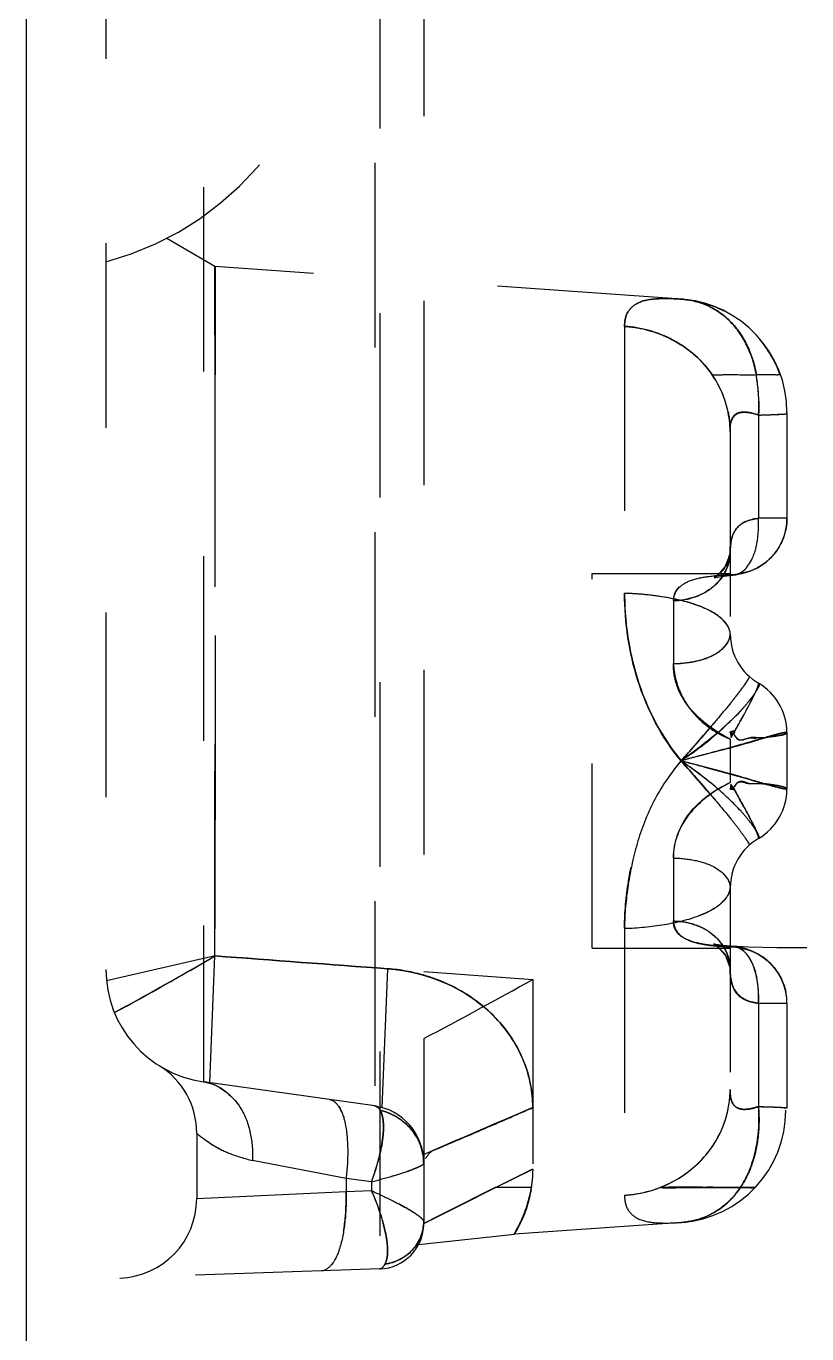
# Model space of a CAD drawing. Header units: millimetres. Extents: x -174 to 1895, y -261 to 458.
# Drawn here: x 370.78 to 377.7, y 134.03 to 145.6 of the extents above; entities that cross this region are included whole.
import ezdxf

# ---------------------------------------------------------------- set-up
doc = ezdxf.new("R2010")
doc.units = ezdxf.units.MM
doc.header["$LTSCALE"] = 16.335
doc.linetypes.add('HIDDEN', pattern=[0.2, 0.1, -0.1])
doc.layers.add('202', color=7, linetype='CONTINUOUS')

msp = doc.modelspace()

# ---------------------------------------------------------------- linework, layer by layer
at = {"layer": '202', "color": 7, "linetype": 'Continuous'}
msp.add_line((370.783, 337.497), (370.783, 52.497), dxfattribs=at)
at = {"layer": '202', "color": 8, "linetype": 'HIDDEN'}
for p, q in [((374.303, 280.387), (374.303, 135.007)), ((373.915, 280.278), (373.915, 134.605)), ((373.87, 278.339), (373.87, 136.047)), ((372.354, 278.126), (372.354, 136.26)), ((371.489, 277.628), (371.489, 137.255)), ((372.454, 143.476), (372.027, 143.724)), ((372.454, 143.476), (372.456, 137.375)), ((372.454, 143.22), (372.454, 143.476)), ((372.456, 143.476), (372.455, 142.516)), ((376.585, 143.187), (372.456, 143.476)), ((372.456, 143.254), (372.456, 143.476)), ((372.454, 137.375), (372.456, 143.254)), ((372.455, 142.515), (372.454, 143.22)), ((376.081, 142.946), (376.081, 140.584)), ((372.454, 142.516), (372.454, 137.375)), ((377.267, 142.161), (377.267, 141.248)), ((377.267, 142.161), (377.402, 142.166)), ((377.519, 142.184), (377.519, 141.248)), ((377.016, 142.011), (377.016, 140.223)), ((377.519, 141.248), (377.267, 141.248)), ((377.016, 140.948), (376.985, 140.836)), ((375.795, 137.443), (375.795, 140.76)), ((375.795, 140.76), (377.016, 140.76)), ((376.903, 140.74), (376.877, 140.724)), ((376.985, 140.836), (376.903, 140.74)), ((376.959, 140.795), (376.906, 140.742)), ((377.036, 140.746), (377.016, 140.745)), ((377.047, 140.746), (377.016, 140.745)), ((377.05, 140.746), (377.016, 140.745)), ((377.05, 140.746), (377.05, 140.746)), ((376.514, 140.519), (376.514, 139.962)), ((377.016, 139.353), (377.024, 139.307)), ((377.519, 139.353), (377.519, 138.85)), ((377.016, 139.294), (377.016, 138.909)), ((377.036, 138.874), (377.016, 138.85)), ((377.055, 138.842), (377.016, 138.85)), ((376.514, 138.241), (376.514, 137.684)), ((377.016, 137.98), (377.016, 136.192)), ((376.081, 137.619), (376.081, 135.257)), ((376.872, 137.481), (376.885, 137.474)), ((372.456, 137.375), (371.494, 137.154)), ((372.41, 136.252), (372.454, 137.375)), ((372.456, 137.375), (374.303, 137.238)), ((375.795, 137.443), (377.016, 137.443)), ((376.878, 137.48), (376.899, 137.466)), ((376.904, 137.473), (376.878, 137.48)), ((376.885, 137.474), (376.97, 137.393)), ((376.899, 137.466), (376.986, 137.365)), ((377.016, 137.458), (377.026, 137.458)), ((377.047, 137.457), (377.016, 137.458)), ((377.023, 137.456), (377.016, 137.458)), ((373.936, 136.033), (373.984, 137.261)), ((376.986, 137.365), (377.003, 137.326)), ((377.003, 137.326), (377.016, 137.255)), ((374.303, 137.238), (375.268, 137.167)), ((375.268, 137.167), (375.269, 135.492)), ((371.668, 136.93), (371.564, 136.873)), ((377.267, 136.955), (377.267, 136.042)), ((377.519, 136.955), (377.267, 136.955)), ((377.519, 136.955), (377.519, 136.029)), ((373.87, 136.047), (372.354, 136.26)), ((377.267, 136.042), (377.4, 136.038)), ((372.293, 135.806), (372.293, 135.228)), ((373.615, 135.406), (372.787, 135.563)), ((373.615, 135.406), (373.615, 135.29)), ((373.84, 135.375), (373.615, 135.406)), ((374.303, 135.007), (375.268, 135.492)), ((374.938, 135.325), (375.268, 135.489)), ((372.293, 135.228), (373.615, 135.29)), ((373.615, 135.29), (373.84, 135.298)), ((373.84, 135.375), (373.84, 135.298)), ((374.938, 135.325), (374.52, 135.116)), ((374.936, 135.325), (374.52, 135.116)), ((374.43, 135.071), (374.303, 135.007)), ((374.43, 135.071), (374.303, 135.007)), ((374.52, 135.116), (374.43, 135.071)), ((374.52, 135.116), (374.43, 135.071)), ((376.585, 135.016), (375.106, 134.913)), ((374.256, 134.82), (375.106, 134.913)), ((373.915, 134.605), (370.803, 134.497)), ((371.483, 115.495), (371.483, 134.52))]:
    msp.add_line(p, q, dxfattribs=at)
for points in [[(377.016, 140.947), (377.014, 140.923), (376.959, 140.795)], [(376.877, 140.724), (376.874, 140.722), (376.967, 140.739), (377.05, 140.746)], [(376.906, 140.742), (376.88, 140.726), (376.896, 140.728), (377.03, 140.745), (377.05, 140.746)], [(377.037, 140.746), (377.023, 140.747), (377.016, 140.745)], [(377.024, 139.307), (377.036, 139.329), (377.016, 139.353)], [(377.016, 138.85), (377.037, 138.874), (377.023, 138.896), (377.016, 138.85)], [(377.05, 137.457), (377.016, 137.459), (376.888, 137.477), (376.872, 137.481)], [(377.05, 137.457), (376.98, 137.463), (376.904, 137.473)], [(376.97, 137.393), (377.016, 137.267), (377.016, 137.255)], [(377.695, 137.445), (377.43, 137.447), (377.178, 137.451), (376.979, 137.463)], [(377.016, 137.458), (377.024, 137.456), (377.036, 137.457), (377.016, 137.458)]]:
    msp.add_lwpolyline(points, dxfattribs=at)
for centre, radius, start, end in [((370.785, 146.137), 2.713, 285.0261, 79.0908), ((376.514, 142.184), 1.005, 0, 85.9084), ((376.481, 142.164), 1.04, 25.6706, 36.7333), ((376.108, 142.003), 0.909, 11.7672, 34.3573), ((375.809, 142.254), 1.461, 1.1608, 10.3205), ((377.021, 141.248), 0.498, 270, 359.9658), ((377.042, 140.873), 0.127, 270.0773, 284.9224), ((376.014, 138.03), 2.554, 80.1306, 88.4968), ((378.701, 140.591), 2.62, 180.1524, 191.9344), ((378.672, 140.584), 2.591, 180.0096, 192.0148), ((377.519, 140.223), 0.502, 180, 239.9976), ((377.016, 139.353), 0.502, 359.9947, 60.0024), ((363.735, 150.604), 17.244, 318.1612, 319.3932), ((377.482, 140.326), 1.132, 237.3598, 242.6936), ((377.345, 140.117), 0.886, 238.2963, 248.2207), ((375.04, 141.554), 2.886, 311.1139, 312.1048), ((369.613, 143.627), 8.578, 329.7575, 330.0001), ((369.631, 143.617), 8.558, 329.7577, 330.0008), ((369.69, 143.583), 8.489, 329.998, 330.5322), ((370.381, 143.183), 7.691, 330.0078, 330.5963), ((370.56, 163.02), 24.663, 285.0173, 285.7491), ((369.848, 165.657), 27.394, 285.0281, 285.6867), ((377.55, 140.455), 1.277, 242.6429, 245.3102), ((363.358, 127.288), 17.732, 40.5836, 41.7782), ((363.116, 127.072), 18.056, 40.5987, 41.776), ((377.714, 137.531), 1.544, 116.87, 119.4817), ((377.016, 138.85), 0.502, 299.9982, 0.0056), ((377.519, 137.98), 0.502, 120.0018, 179.9999), ((354.366, 168.458), 35.964, 298.5685, 300.1984), ((354.918, 167.474), 34.835, 298.7399, 300.2251), ((377.172, 140.865), 3.414, 266.409, 267.3879), ((376.624, 137.248), 0.393, 19.2629, 27.6711), ((376.647, 137.255), 0.369, 0.0479, 19.2194), ((377.022, 136.955), 0.497, 0.015, 90), ((377.042, 137.329), 0.128, 90.0087, 98.1888), ((372.494, 137.255), 1.005, 180, 262), ((373.867, 135.689), 1.577, 73.6563, 85.7579), ((353.367, 176.385), 44.919, 297.78, 299.1815), ((376.313, 137.003), 0.956, 357.1684, 6.2318), ((371.589, 135.806), 0.704, 0, 58.0343), ((373.8, 135.549), 0.502, 0, 82), ((376.514, 136.009), 0.995, 274.1079, 0), ((373.808, 135.529), 0.496, 17.7372, 26.0032), ((376.122, 136.193), 0.893, 320.8171, 336.2255), ((372.159, 136.021), 1.8, 338.9764, 347.8946), ((376.059, 136.247), 0.976, 312.6272, 320.6905), ((372.2, 136.006), 1.757, 338.9414, 341.7921), ((375.078, 102.725), 32.601, 89.8875, 90.2476), ((375.08, 102.07), 33.255, 89.8909, 90.2394), ((375.081, 93.717), 41.608, 89.7608, 89.9171), ((375.077, 105.113), 30.213, 89.6634, 89.8743), ((376.013, 136.32), 1.065, 273.7463, 290.9492), ((376.479, 60.704), 74.624, 89.51759, 89.74608), ((376.443, 135.774), 0.801, 325.9401, 329.8994), ((371.589, 135.228), 0.704, 272, 0.0001), ((373.901, 135.007), 0.402, 272, 0)]:
    msp.add_arc(centre, radius, start, end, dxfattribs=at)
for points, knots in [([(376.081, 142.946), (376.082, 142.989), (376.094, 143.077), (376.207, 143.171), (376.38, 143.197), (376.509, 143.192), (376.585, 143.187)], [0, 0, 0, 0, 0.200506, 0.389749, 0.642408, 1, 1, 1, 1]), ([(376.585, 143.187), (376.51, 143.192), (376.38, 143.196), (376.208, 143.171), (376.095, 143.077), (376.081, 142.989), (376.081, 142.946)], [0, 0, 0, 0, 0.355127, 0.610047, 0.799415, 1, 1, 1, 1]), ([(377.248, 142.516), (377.233, 142.606), (377.177, 142.777), (377.032, 142.994), (376.827, 143.141), (376.666, 143.181), (376.585, 143.187)], [0, 0, 0, 0, 0.271274, 0.522991, 0.760999, 1, 1, 1, 1]), ([(376.585, 143.187), (376.666, 143.181), (376.827, 143.141), (377.033, 142.995), (377.18, 142.778), (377.234, 142.606), (377.248, 142.516)], [0, 0, 0, 0, 0.238109, 0.47745, 0.729548, 1, 1, 1, 1]), ([(376.858, 142.516), (376.771, 142.643), (376.532, 142.853), (376.23, 142.937), (376.081, 142.946)], [0, 0, 0, 0, 0.509711, 1, 1, 1, 1]), ([(376.081, 142.946), (376.13, 142.943), (376.333, 142.916), (376.529, 142.828), (376.652, 142.733)], [0, 0, 0, 0, 0.24004, 1, 1, 1, 1]), ([(377.248, 142.516), (377.161, 142.511), (377.03, 142.522), (376.9, 142.513), (376.858, 142.516)], [0, 0, 0, 0, 0.674849, 1, 1, 1, 1]), ([(377.016, 142.011), (377.016, 142.053), (377.003, 142.23), (376.935, 142.404), (376.858, 142.516)], [0, 0, 0, 0, 0.236177, 1, 1, 1, 1]), ([(377.267, 142.161), (377.269, 142.191), (377.272, 142.31), (377.263, 142.429), (377.247, 142.516)], [0, 0, 0, 0, 0.254195, 1, 1, 1, 1]), ([(377.459, 142.516), (377.454, 142.517), (377.434, 142.515), (377.393, 142.517), (377.328, 142.516), (377.277, 142.516), (377.248, 142.516)], [0, 0, 0, 0, 0.077824, 0.278582, 0.592342, 1, 1, 1, 1]), ([(377.016, 142.011), (377.016, 142.044), (377.018, 142.092), (377.041, 142.149), (377.082, 142.188), (377.168, 142.195), (377.231, 142.175), (377.267, 142.161)], [0, 0, 0, 0, 0.264726, 0.373238, 0.471715, 0.695371, 1, 1, 1, 1]), ([(377.016, 142.011), (377.016, 142.044), (377.017, 142.102), (377.068, 142.182), (377.168, 142.191), (377.232, 142.174), (377.267, 142.161)], [0, 0, 0, 0, 0.262695, 0.465431, 0.692827, 1, 1, 1, 1]), ([(377.267, 142.161), (377.302, 142.162), (377.363, 142.164), (377.435, 142.167), (377.477, 142.169), (377.5, 142.17), (377.51, 142.172), (377.519, 142.173), (377.519, 142.174)], [0, 0, 0, 0, 0.413075, 0.730751, 0.846364, 0.930373, 0.981565, 1, 1, 1, 1]), ([(377.402, 142.166), (377.428, 142.167), (377.465, 142.169), (377.503, 142.17), (377.516, 142.173)], [0, 0, 0, 0, 0.671091, 1, 1, 1, 1]), ([(377.267, 141.248), (377.2, 141.239), (377.041, 141.192), (377.016, 141.024), (377.016, 140.948)], [0, 0, 0, 0, 0.472196, 1, 1, 1, 1]), ([(377.016, 140.948), (377.016, 140.997), (377.022, 141.089), (377.077, 141.171), (377.112, 141.196)], [0, 0, 0, 0, 0.529757, 1, 1, 1, 1]), ([(377.051, 140.747), (377.127, 140.75), (377.227, 140.889), (377.264, 141.07), (377.27, 141.189), (377.267, 141.248)], [0, 0, 0, 0, 0.397596, 0.693192, 1, 1, 1, 1]), ([(377.519, 141.248), (377.519, 141.132), (377.451, 140.951), (377.289, 140.822), (377.182, 140.772), (377.124, 140.762), (377.096, 140.756)], [0, 0, 0, 0, 0.495691, 0.748028, 0.875288, 1, 1, 1, 1]), ([(377.016, 140.948), (377.016, 140.89), (376.986, 140.771), (376.83, 140.581), (376.638, 140.519), (376.514, 140.519)], [0, 0, 0, 0, 0.24434, 0.484358, 1, 1, 1, 1]), ([(376.971, 140.773), (376.979, 140.788), (377.003, 140.843), (377.016, 140.904), (377.016, 140.948)], [0, 0, 0, 0, 0.26602, 1, 1, 1, 1]), ([(376.514, 140.519), (376.516, 140.556), (376.546, 140.636), (376.667, 140.706), (376.828, 140.737), (376.949, 140.745), (377.016, 140.749)], [0, 0, 0, 0, 0.185106, 0.39259, 0.665613, 1, 1, 1, 1]), ([(376.765, 140.578), (376.809, 140.599), (376.891, 140.653), (376.95, 140.732), (376.971, 140.773)], [0, 0, 0, 0, 0.516828, 1, 1, 1, 1]), ([(377.016, 140.745), (377.038, 140.745), (377.065, 140.75), (377.091, 140.755), (377.096, 140.756)], [0, 0, 0, 0, 0.817466, 1, 1, 1, 1]), ([(377.096, 140.756), (377.077, 140.752), (377.051, 140.746), (377.024, 140.745), (377.016, 140.745)], [0, 0, 0, 0, 0.712376, 1, 1, 1, 1]), ([(377.157, 140.805), (377.15, 140.797), (377.122, 140.77), (377.085, 140.75), (377.057, 140.747)], [0, 0, 0, 0, 0.269821, 1, 1, 1, 1]), ([(376.566, 140.641), (376.557, 140.633), (376.526, 140.6), (376.512, 140.552), (376.514, 140.519)], [0, 0, 0, 0, 0.259522, 1, 1, 1, 1]), ([(377.016, 140.223), (377.016, 140.272), (376.961, 140.349), (376.859, 140.42), (376.689, 140.499), (376.425, 140.558), (376.199, 140.581), (376.081, 140.584)], [0, 0, 0, 0, 0.13733, 0.236326, 0.358488, 0.664705, 1, 1, 1, 1]), ([(376.581, 139.101), (376.409, 139.307), (376.159, 139.792), (376.081, 140.323), (376.081, 140.584)], [0, 0, 0, 0, 0.507944, 1, 1, 1, 1]), ([(376.581, 139.102), (376.408, 139.307), (376.159, 139.792), (376.081, 140.323), (376.081, 140.584)], [0, 0, 0, 0, 0.507843, 1, 1, 1, 1]), ([(376.756, 140.466), (376.733, 140.475), (376.634, 140.51), (376.532, 140.533), (376.452, 140.547)], [0, 0, 0, 0, 0.227916, 1, 1, 1, 1]), ([(376.514, 140.519), (376.535, 140.519), (376.621, 140.525), (376.706, 140.549), (376.765, 140.578)], [0, 0, 0, 0, 0.241119, 1, 1, 1, 1]), ([(377.016, 140.223), (377.016, 140.271), (376.936, 140.384), (376.826, 140.438), (376.756, 140.466)], [0, 0, 0, 0, 0.385644, 1, 1, 1, 1]), ([(377.016, 140.223), (377.016, 140.271), (376.936, 140.384), (376.826, 140.438), (376.756, 140.466)], [0, 0, 0, 0, 0.385644, 1, 1, 1, 1]), ([(376.514, 139.962), (376.577, 139.962), (376.702, 139.978), (376.89, 140.03), (377.016, 140.146), (377.016, 140.223)], [0, 0, 0, 0, 0.317424, 0.615557, 1, 1, 1, 1]), ([(376.514, 139.962), (376.58, 139.962), (376.701, 139.974), (376.86, 140.027), (376.977, 140.104), (377.016, 140.186), (377.016, 140.223)], [0, 0, 0, 0, 0.326058, 0.592907, 0.816111, 1, 1, 1, 1]), ([(376.948, 140.093), (376.959, 140.103), (376.993, 140.139), (377.016, 140.188), (377.016, 140.223)], [0, 0, 0, 0, 0.294199, 1, 1, 1, 1]), ([(376.949, 140.093), (376.959, 140.102), (376.994, 140.137), (377.016, 140.187), (377.016, 140.223)], [0, 0, 0, 0, 0.276927, 1, 1, 1, 1]), ([(376.138, 140.049), (376.174, 139.878), (376.282, 139.54), (376.47, 139.238), (376.581, 139.102)], [0, 0, 0, 0, 0.49757, 1, 1, 1, 1]), ([(376.138, 140.045), (376.156, 139.96), (376.246, 139.623), (376.413, 139.303), (376.582, 139.102)], [0, 0, 0, 0, 0.248439, 1, 1, 1, 1]), ([(377.016, 139.294), (376.881, 139.363), (376.69, 139.496), (376.536, 139.751), (376.512, 139.894), (376.514, 139.962)], [0, 0, 0, 0, 0.51686, 0.766454, 1, 1, 1, 1]), ([(376.514, 139.962), (376.517, 139.871), (376.566, 139.681), (376.682, 139.524), (376.755, 139.458)], [0, 0, 0, 0, 0.481451, 1, 1, 1, 1]), ([(377.183, 139.849), (377.185, 139.848), (377.183, 139.839), (377.173, 139.819), (377.143, 139.774), (377.092, 139.704), (377.018, 139.61), (376.924, 139.496), (376.777, 139.323), (376.661, 139.191), (376.581, 139.101)], [0, 0, 0, 0, 0.006671, 0.021413, 0.077302, 0.16821, 0.293274, 0.449728, 0.627562, 1, 1, 1, 1]), ([(377.183, 139.849), (377.188, 139.845), (377.168, 139.814), (377.159, 139.798), (377.149, 139.782)], [0, 0, 0, 0, 0.274835, 1, 1, 1, 1]), ([(377.267, 139.788), (377.274, 139.784), (377.264, 139.749), (377.241, 139.707), (377.186, 139.631), (377.071, 139.5), (376.873, 139.31), (376.688, 139.169), (376.581, 139.101)], [0, 0, 0, 0, 0.022831, 0.079586, 0.171155, 0.294212, 0.616199, 1, 1, 1, 1]), ([(377.088, 139.7), (377.083, 139.693), (377.062, 139.666), (377.041, 139.639), (377.024, 139.618)], [0, 0, 0, 0, 0.231083, 1, 1, 1, 1]), ([(377.088, 139.7), (377.083, 139.693), (377.062, 139.666), (377.041, 139.639), (377.024, 139.619)], [0, 0, 0, 0, 0.231098, 1, 1, 1, 1]), ([(377.042, 139.338), (377.073, 139.393), (377.119, 139.474), (377.176, 139.58), (377.212, 139.649), (377.239, 139.705), (377.258, 139.748), (377.265, 139.77), (377.27, 139.786), (377.267, 139.788)], [0, 0, 0, 0, 0.374721, 0.55446, 0.712654, 0.83784, 0.926572, 0.979896, 1, 1, 1, 1]), ([(377.042, 139.338), (377.075, 139.395), (377.121, 139.477), (377.176, 139.58), (377.209, 139.644), (377.235, 139.697), (377.256, 139.742), (377.264, 139.767), (377.271, 139.786), (377.267, 139.788)], [0, 0, 0, 0, 0.391915, 0.558007, 0.696802, 0.817017, 0.913034, 0.975664, 1, 1, 1, 1]), ([(377.149, 139.782), (377.145, 139.776), (377.125, 139.748), (377.104, 139.721), (377.088, 139.7)], [0, 0, 0, 0, 0.212056, 1, 1, 1, 1]), ([(377.149, 139.782), (377.145, 139.776), (377.125, 139.748), (377.104, 139.721), (377.088, 139.7)], [0, 0, 0, 0, 0.212038, 1, 1, 1, 1]), ([(377.267, 139.788), (377.274, 139.784), (377.273, 139.764), (377.261, 139.745), (377.238, 139.706), (377.196, 139.646), (377.155, 139.596), (377.131, 139.568)], [0, 0, 0, 0, 0.084341, 0.164444, 0.274994, 0.584312, 1, 1, 1, 1]), ([(377.131, 139.568), (377.12, 139.556), (377.071, 139.501), (377.017, 139.45), (376.975, 139.412)], [0, 0, 0, 0, 0.226658, 1, 1, 1, 1]), ([(377.519, 139.353), (377.519, 139.354), (377.509, 139.351), (377.499, 139.352), (377.474, 139.346), (377.444, 139.34), (377.404, 139.329), (377.336, 139.31), (377.235, 139.28), (377.095, 139.24), (376.875, 139.177), (376.701, 139.132), (376.581, 139.101)], [0, 0, 0, 0, 0.004828, 0.019218, 0.043015, 0.076048, 0.118129, 0.168793, 0.293409, 0.444763, 0.617099, 1, 1, 1, 1]), ([(377.519, 139.353), (377.519, 139.354), (377.509, 139.351), (377.499, 139.352), (377.474, 139.346), (377.443, 139.34), (377.404, 139.329), (377.336, 139.31), (377.235, 139.28), (377.095, 139.24), (376.875, 139.179), (376.701, 139.133), (376.581, 139.102)], [0, 0, 0, 0, 0.00483, 0.019226, 0.043025, 0.076054, 0.118128, 0.168786, 0.293393, 0.444737, 0.617073, 1, 1, 1, 1]), ([(376.957, 139.396), (376.93, 139.371), (376.809, 139.267), (376.681, 139.172), (376.582, 139.102)], [0, 0, 0, 0, 0.234973, 1, 1, 1, 1]), ([(377.016, 139.353), (377.024, 139.349), (377.035, 139.333), (377.057, 139.349), (377.054, 139.366), (377.039, 139.366), (377.027, 139.362), (377.018, 139.357), (377.016, 139.353)], [0, 0, 0, 0, 0.25424, 0.486598, 0.584837, 0.706295, 0.862366, 1, 1, 1, 1]), ([(377.016, 139.353), (377.024, 139.349), (377.035, 139.333), (377.057, 139.349), (377.054, 139.366), (377.039, 139.366), (377.027, 139.362), (377.018, 139.357), (377.016, 139.353)], [0, 0, 0, 0, 0.254179, 0.486627, 0.584789, 0.706293, 0.862385, 1, 1, 1, 1]), ([(377.519, 139.353), (377.519, 139.348), (377.502, 139.337), (377.473, 139.328), (377.423, 139.318), (377.358, 139.311), (377.278, 139.298), (377.191, 139.319), (377.083, 139.251), (377.05, 139.353), (377.016, 139.353)], [0, 0, 0, 0, 0.028805, 0.089578, 0.183358, 0.30791, 0.458456, 0.627529, 0.811261, 1, 1, 1, 1]), ([(377.016, 139.353), (377.038, 139.353), (377.059, 139.317), (377.088, 139.284), (377.124, 139.286), (377.154, 139.298), (377.197, 139.307), (377.228, 139.303), (377.249, 139.302)], [0, 0, 0, 0, 0.257151, 0.382376, 0.500552, 0.636993, 0.766813, 1, 1, 1, 1]), ([(377.519, 139.353), (377.519, 139.355), (377.503, 139.348), (377.488, 139.349), (377.451, 139.338), (377.425, 139.332), (377.409, 139.327)], [0, 0, 0, 0, 0.063254, 0.252886, 0.56627, 1, 1, 1, 1]), ([(377.468, 139.327), (377.472, 139.328), (377.486, 139.332), (377.5, 139.337), (377.509, 139.341)], [0, 0, 0, 0, 0.312989, 1, 1, 1, 1]), ([(377.41, 139.327), (377.398, 139.324), (377.347, 139.31), (377.295, 139.295), (377.254, 139.283)], [0, 0, 0, 0, 0.213322, 1, 1, 1, 1]), ([(377.409, 139.327), (377.398, 139.324), (377.346, 139.31), (377.295, 139.295), (377.254, 139.284)], [0, 0, 0, 0, 0.213566, 1, 1, 1, 1]), ([(376.581, 139.102), (376.494, 138.998), (376.339, 138.774), (376.189, 138.397), (376.106, 138.009), (376.081, 137.748), (376.081, 137.619)], [0, 0, 0, 0, 0.254758, 0.507945, 0.757912, 1, 1, 1, 1]), ([(376.581, 139.101), (376.494, 138.998), (376.339, 138.774), (376.189, 138.397), (376.106, 138.009), (376.081, 137.748), (376.081, 137.619)], [0, 0, 0, 0, 0.254756, 0.507947, 0.757911, 1, 1, 1, 1]), ([(376.95, 139.2), (376.921, 139.192), (376.798, 139.159), (376.675, 139.127), (376.581, 139.102)], [0, 0, 0, 0, 0.24025, 1, 1, 1, 1]), ([(376.581, 139.102), (376.661, 139.012), (376.777, 138.88), (376.924, 138.707), (377.018, 138.593), (377.092, 138.499), (377.143, 138.429), (377.173, 138.384), (377.183, 138.364), (377.185, 138.355), (377.183, 138.354)], [0, 0, 0, 0, 0.372456, 0.550292, 0.706743, 0.831803, 0.922705, 0.97859, 0.99333, 1, 1, 1, 1]), ([(377.267, 138.415), (377.274, 138.419), (377.262, 138.453), (377.239, 138.494), (377.185, 138.572), (377.072, 138.704), (376.871, 138.892), (376.685, 139.03), (376.581, 139.102)], [0, 0, 0, 0, 0.022049, 0.078782, 0.170713, 0.293957, 0.616068, 1, 1, 1, 1]), ([(377.519, 138.85), (377.519, 138.849), (377.509, 138.853), (377.499, 138.852), (377.474, 138.858), (377.443, 138.864), (377.404, 138.874), (377.336, 138.893), (377.235, 138.923), (377.096, 138.964), (376.876, 139.026), (376.702, 139.07), (376.581, 139.102)], [0, 0, 0, 0, 0.004848, 0.019296, 0.043142, 0.076204, 0.118312, 0.169036, 0.293636, 0.444549, 0.616596, 1, 1, 1, 1]), ([(376.581, 139.102), (376.606, 139.085), (376.702, 139.019), (376.795, 138.948), (376.862, 138.893)], [0, 0, 0, 0, 0.255717, 1, 1, 1, 1]), ([(376.951, 139.2), (376.921, 139.192), (376.798, 139.16), (376.675, 139.127), (376.582, 139.102)], [0, 0, 0, 0, 0.240243, 1, 1, 1, 1]), ([(376.582, 139.102), (376.606, 139.085), (376.703, 139.019), (376.796, 138.948), (376.863, 138.892)], [0, 0, 0, 0, 0.255747, 1, 1, 1, 1]), ([(376.582, 139.102), (376.651, 139.084), (376.896, 139.019), (377.139, 138.95), (377.312, 138.901)], [0, 0, 0, 0, 0.285781, 1, 1, 1, 1]), ([(376.514, 138.241), (376.513, 138.38), (376.628, 138.676), (376.879, 138.845), (377.016, 138.909)], [0, 0, 0, 0, 0.480267, 1, 1, 1, 1]), ([(377.016, 138.85), (377.031, 138.85), (377.056, 138.874), (377.076, 138.915), (377.126, 138.919), (377.177, 138.894), (377.248, 138.905), (377.339, 138.895), (377.426, 138.885), (377.489, 138.873), (377.509, 138.862)], [0, 0, 0, 0, 0.082344, 0.172875, 0.249239, 0.33947, 0.496794, 0.640477, 0.869532, 1, 1, 1, 1]), ([(377.096, 138.916), (377.088, 138.913), (377.063, 138.889), (377.042, 138.85), (377.016, 138.85)], [0, 0, 0, 0, 0.241454, 1, 1, 1, 1]), ([(377.519, 138.85), (377.519, 138.855), (377.507, 138.864), (377.468, 138.878), (377.407, 138.886), (377.332, 138.898), (377.259, 138.901), (377.179, 138.89), (377.122, 138.928), (377.096, 138.916)], [0, 0, 0, 0, 0.029352, 0.088011, 0.297885, 0.445823, 0.614069, 0.80126, 1, 1, 1, 1]), ([(377.312, 138.901), (377.325, 138.897), (377.37, 138.884), (377.414, 138.872), (377.446, 138.865)], [0, 0, 0, 0, 0.29354, 1, 1, 1, 1]), ([(377.016, 138.85), (377.025, 138.854), (377.038, 138.875), (377.058, 138.85), (377.055, 138.842)], [0, 0, 0, 0, 0.518182, 1, 1, 1, 1]), ([(377.267, 138.415), (377.27, 138.417), (377.265, 138.433), (377.258, 138.456), (377.238, 138.499), (377.212, 138.554), (377.176, 138.623), (377.119, 138.729), (377.073, 138.81), (377.042, 138.865)], [0, 0, 0, 0, 0.020506, 0.07461, 0.163551, 0.2875, 0.444417, 0.623856, 1, 1, 1, 1]), ([(377.042, 138.865), (377.091, 138.78), (377.166, 138.64), (377.242, 138.499), (377.263, 138.441)], [0, 0, 0, 0, 0.614625, 1, 1, 1, 1]), ([(377.444, 138.865), (377.452, 138.863), (377.476, 138.858), (377.499, 138.854), (377.515, 138.851)], [0, 0, 0, 0, 0.363647, 1, 1, 1, 1]), ([(377.446, 138.865), (377.454, 138.863), (377.477, 138.858), (377.5, 138.853), (377.514, 138.851)], [0, 0, 0, 0, 0.361043, 1, 1, 1, 1]), ([(376.566, 138.488), (376.556, 138.468), (376.526, 138.389), (376.512, 138.303), (376.514, 138.241)], [0, 0, 0, 0, 0.25962, 1, 1, 1, 1]), ([(377.147, 138.423), (377.156, 138.41), (377.169, 138.39), (377.182, 138.368), (377.184, 138.36)], [0, 0, 0, 0, 0.647389, 1, 1, 1, 1]), ([(377.227, 138.512), (377.242, 138.491), (377.256, 138.468), (377.276, 138.42), (377.267, 138.415)], [0, 0, 0, 0, 0.722353, 1, 1, 1, 1]), ([(377.228, 138.511), (377.242, 138.49), (377.256, 138.468), (377.276, 138.42), (377.267, 138.415)], [0, 0, 0, 0, 0.722262, 1, 1, 1, 1]), ([(377.263, 138.441), (377.265, 138.435), (377.267, 138.428), (377.27, 138.416), (377.267, 138.415)], [0, 0, 0, 0, 0.716804, 1, 1, 1, 1]), ([(377.263, 138.441), (377.265, 138.435), (377.267, 138.428), (377.27, 138.416), (377.267, 138.415)], [0, 0, 0, 0, 0.716804, 1, 1, 1, 1]), ([(376.514, 138.241), (376.577, 138.241), (376.702, 138.225), (376.89, 138.173), (377.016, 138.057), (377.016, 137.98)], [0, 0, 0, 0, 0.317425, 0.615559, 1, 1, 1, 1]), ([(376.081, 137.619), (376.081, 137.664), (376.086, 137.845), (376.111, 138.026), (376.139, 138.161)], [0, 0, 0, 0, 0.245181, 1, 1, 1, 1]), ([(376.948, 138.11), (376.959, 138.1), (376.993, 138.065), (377.016, 138.015), (377.016, 137.98)], [0, 0, 0, 0, 0.294279, 1, 1, 1, 1]), ([(376.081, 137.619), (376.199, 137.622), (376.425, 137.645), (376.689, 137.704), (376.859, 137.783), (376.961, 137.854), (377.016, 137.932), (377.016, 137.98)], [0, 0, 0, 0, 0.335296, 0.641514, 0.763676, 0.862671, 1, 1, 1, 1]), ([(376.943, 137.847), (376.954, 137.858), (376.99, 137.894), (377.016, 137.944), (377.016, 137.98)], [0, 0, 0, 0, 0.30028, 1, 1, 1, 1]), ([(376.745, 137.733), (376.766, 137.741), (376.836, 137.771), (376.903, 137.811), (376.943, 137.847)], [0, 0, 0, 0, 0.288871, 1, 1, 1, 1]), ([(377.016, 137.455), (376.95, 137.458), (376.828, 137.467), (376.667, 137.499), (376.541, 137.564), (376.511, 137.648), (376.514, 137.684)], [0, 0, 0, 0, 0.330189, 0.606354, 0.817851, 1, 1, 1, 1]), ([(376.514, 137.684), (376.578, 137.684), (376.708, 137.659), (376.924, 137.547), (377.016, 137.365), (377.016, 137.255)], [0, 0, 0, 0, 0.267964, 0.538717, 1, 1, 1, 1]), ([(376.514, 137.684), (376.536, 137.684), (376.623, 137.679), (376.708, 137.655), (376.765, 137.627)], [0, 0, 0, 0, 0.261077, 1, 1, 1, 1]), ([(376.514, 137.684), (376.515, 137.659), (376.528, 137.609), (376.58, 137.547), (376.66, 137.505), (376.722, 137.489), (376.756, 137.482)], [0, 0, 0, 0, 0.220103, 0.440754, 0.694395, 1, 1, 1, 1]), ([(376.765, 137.627), (376.787, 137.616), (376.87, 137.568), (376.939, 137.494), (376.972, 137.43)], [0, 0, 0, 0, 0.255608, 1, 1, 1, 1]), ([(377.519, 136.955), (377.519, 137.023), (377.49, 137.158), (377.34, 137.375), (377.141, 137.458), (377.016, 137.458)], [0, 0, 0, 0, 0.259214, 0.518678, 1, 1, 1, 1]), ([(377.016, 137.458), (377.047, 137.458), (377.106, 137.445), (377.194, 137.427), (377.299, 137.373), (377.368, 137.317), (377.405, 137.271)], [0, 0, 0, 0, 0.205179, 0.408474, 0.605296, 1, 1, 1, 1]), ([(377.267, 136.955), (377.27, 137.022), (377.265, 137.145), (377.221, 137.304), (377.151, 137.42), (377.075, 137.457), (377.04, 137.457)], [0, 0, 0, 0, 0.336591, 0.612541, 0.823203, 1, 1, 1, 1]), ([(377.051, 137.457), (377.059, 137.456), (377.094, 137.45), (377.124, 137.429), (377.144, 137.41)], [0, 0, 0, 0, 0.224711, 1, 1, 1, 1]), ([(377.267, 136.955), (377.271, 137.02), (377.264, 137.141), (377.222, 137.321), (377.129, 137.448), (377.057, 137.456)], [0, 0, 0, 0, 0.337778, 0.61839, 1, 1, 1, 1]), ([(375.268, 136.034), (375.269, 136.169), (375.21, 136.463), (374.95, 136.861), (374.52, 137.16), (374.166, 137.248), (373.984, 137.261)], [0, 0, 0, 0, 0.209496, 0.450041, 0.717265, 1, 1, 1, 1]), ([(373.984, 137.261), (374.333, 137.236), (374.984, 136.969), (375.27, 136.321), (375.268, 136.035)], [0, 0, 0, 0, 0.550238, 1, 1, 1, 1]), ([(377.016, 137.255), (377.016, 137.184), (377.03, 137.067), (377.152, 136.975), (377.227, 136.961), (377.267, 136.955)], [0, 0, 0, 0, 0.486275, 0.719479, 1, 1, 1, 1]), ([(377.016, 137.255), (377.016, 137.185), (377.039, 137.026), (377.194, 136.965), (377.267, 136.956)], [0, 0, 0, 0, 0.485622, 1, 1, 1, 1]), ([(377.027, 137.146), (377.025, 137.154), (377.018, 137.19), (377.016, 137.227), (377.016, 137.255)], [0, 0, 0, 0, 0.2332, 1, 1, 1, 1]), ([(374.311, 137.202), (374.59, 137.12), (375.073, 136.815), (375.269, 136.276), (375.268, 136.037)], [0, 0, 0, 0, 0.548167, 1, 1, 1, 1]), ([(377.059, 137.063), (377.048, 137.082), (377.036, 137.11), (377.029, 137.138), (377.027, 137.146)], [0, 0, 0, 0, 0.73371, 1, 1, 1, 1]), ([(377.267, 136.955), (377.253, 136.957), (377.199, 136.966), (377.145, 136.984), (377.112, 137.007)], [0, 0, 0, 0, 0.27022, 1, 1, 1, 1]), ([(372.354, 136.26), (372.485, 136.242), (372.679, 136.088), (372.777, 135.809), (372.791, 135.645), (372.787, 135.563)], [0, 0, 0, 0, 0.449551, 0.723017, 1, 1, 1, 1]), ([(373.472, 136.103), (373.505, 136.098), (373.574, 136.025), (373.619, 135.867), (373.635, 135.65), (373.626, 135.489), (373.615, 135.406)], [0, 0, 0, 0, 0.132829, 0.353582, 0.662956, 1, 1, 1, 1]), ([(373.577, 135.992), (373.57, 136.008), (373.548, 136.053), (373.507, 136.098), (373.472, 136.103)], [0, 0, 0, 0, 0.325493, 1, 1, 1, 1]), ([(376.394, 135.325), (376.575, 135.395), (376.895, 135.634), (377.016, 136.014), (377.016, 136.192)], [0, 0, 0, 0, 0.522181, 1, 1, 1, 1]), ([(376.939, 135.833), (376.952, 135.862), (376.996, 135.977), (377.016, 136.101), (377.016, 136.192)], [0, 0, 0, 0, 0.26122, 1, 1, 1, 1]), ([(377.016, 136.192), (377.016, 136.16), (377.017, 136.101), (377.068, 136.021), (377.168, 136.012), (377.232, 136.029), (377.267, 136.042)], [0, 0, 0, 0, 0.261731, 0.464978, 0.692664, 1, 1, 1, 1]), ([(377.038, 136.07), (377.034, 136.078), (377.018, 136.117), (377.016, 136.16), (377.016, 136.192)], [0, 0, 0, 0, 0.21767, 1, 1, 1, 1]), ([(373.84, 135.375), (373.887, 135.498), (373.937, 135.676), (373.951, 135.892), (373.935, 135.978), (373.917, 136.008)], [0, 0, 0, 0, 0.610616, 0.840225, 1, 1, 1, 1]), ([(373.87, 136.047), (373.874, 136.046), (373.894, 136.04), (373.909, 136.022), (373.917, 136.008)], [0, 0, 0, 0, 0.210518, 1, 1, 1, 1]), ([(373.917, 136.008), (374.023, 135.984), (374.223, 135.866), (374.303, 135.646), (374.303, 135.54)], [0, 0, 0, 0, 0.506531, 1, 1, 1, 1]), ([(373.947, 135.868), (373.946, 135.883), (373.944, 135.93), (373.934, 135.979), (373.917, 136.008)], [0, 0, 0, 0, 0.301418, 1, 1, 1, 1]), ([(374.119, 135.911), (374.104, 135.923), (374.042, 135.966), (373.971, 135.996), (373.917, 136.008)], [0, 0, 0, 0, 0.257153, 1, 1, 1, 1]), ([(373.917, 136.008), (373.922, 136), (373.941, 135.956), (373.946, 135.907), (373.947, 135.868)], [0, 0, 0, 0, 0.200768, 1, 1, 1, 1]), ([(374.298, 135.616), (374.46, 135.685), (374.785, 135.82), (375.106, 135.963), (375.268, 136.032)], [0, 0, 0, 0, 0.499097, 1, 1, 1, 1]), ([(374.318, 135.581), (374.332, 135.599), (374.349, 135.629), (374.386, 135.657), (374.428, 135.67), (374.478, 135.693), (374.559, 135.727), (374.66, 135.771), (374.823, 135.84), (375.025, 135.926), (375.187, 135.997), (375.268, 136.032)], [0, 0, 0, 0, 0.06476, 0.09592, 0.127159, 0.189418, 0.251696, 0.376231, 0.500826, 0.750178, 1, 1, 1, 1]), ([(377.118, 136.018), (377.11, 136.02), (377.078, 136.026), (377.05, 136.049), (377.038, 136.07)], [0, 0, 0, 0, 0.273609, 1, 1, 1, 1]), ([(377.107, 135.325), (377.139, 135.374), (377.253, 135.595), (377.28, 135.853), (377.267, 136.042)], [0, 0, 0, 0, 0.23428, 1, 1, 1, 1]), ([(377.267, 136.042), (377.254, 136.037), (377.206, 136.023), (377.154, 136.014), (377.118, 136.018)], [0, 0, 0, 0, 0.282439, 1, 1, 1, 1]), ([(377.265, 136.041), (377.3, 136.041), (377.362, 136.039), (377.434, 136.037), (377.477, 136.034), (377.5, 136.033), (377.51, 136.03), (377.519, 136.031), (377.519, 136.029)], [0, 0, 0, 0, 0.412903, 0.730655, 0.84633, 0.93046, 0.981816, 1, 1, 1, 1]), ([(377.267, 136.042), (377.302, 136.041), (377.363, 136.039), (377.435, 136.037), (377.477, 136.034), (377.5, 136.033), (377.51, 136.031), (377.519, 136.031), (377.519, 136.029)], [0, 0, 0, 0, 0.413092, 0.730735, 0.846285, 0.930268, 0.981499, 1, 1, 1, 1]), ([(377.4, 136.038), (377.417, 136.037), (377.445, 136.035), (377.485, 136.035), (377.503, 136.03), (377.519, 136.032), (377.519, 136.029)], [0, 0, 0, 0, 0.426004, 0.740074, 0.932557, 1, 1, 1, 1]), ([(373.92, 135.643), (373.924, 135.664), (373.938, 135.738), (373.947, 135.814), (373.947, 135.868)], [0, 0, 0, 0, 0.278172, 1, 1, 1, 1]), ([(373.947, 135.868), (373.947, 135.852), (373.945, 135.776), (373.932, 135.701), (373.92, 135.643)], [0, 0, 0, 0, 0.220444, 1, 1, 1, 1]), ([(372.293, 135.806), (372.293, 135.802), (372.308, 135.793), (372.33, 135.774), (372.371, 135.745), (372.449, 135.689), (372.589, 135.619), (372.716, 135.583), (372.787, 135.563)], [0, 0, 0, 0, 0.022553, 0.078128, 0.167849, 0.28903, 0.602427, 1, 1, 1, 1]), ([(372.511, 135.659), (372.493, 135.668), (372.436, 135.698), (372.383, 135.735), (372.347, 135.762)], [0, 0, 0, 0, 0.297561, 1, 1, 1, 1]), ([(374.251, 135.751), (374.26, 135.734), (374.288, 135.667), (374.303, 135.594), (374.303, 135.54)], [0, 0, 0, 0, 0.259643, 1, 1, 1, 1]), ([(373.84, 135.375), (373.902, 135.392), (374.014, 135.423), (374.144, 135.463), (374.224, 135.493), (374.265, 135.511), (374.29, 135.524), (374.303, 135.535), (374.303, 135.54)], [0, 0, 0, 0, 0.389709, 0.703982, 0.823042, 0.912642, 0.971111, 1, 1, 1, 1]), ([(374.149, 135.466), (374.158, 135.469), (374.191, 135.481), (374.224, 135.494), (374.247, 135.504)], [0, 0, 0, 0, 0.289212, 1, 1, 1, 1]), ([(375.268, 135.489), (375.267, 135.458), (375.266, 135.399), (375.256, 135.34), (375.252, 135.312)], [0, 0, 0, 0, 0.519071, 1, 1, 1, 1]), ([(373.615, 135.29), (373.618, 135.204), (373.612, 135.038), (373.574, 134.816), (373.512, 134.657), (373.433, 134.589), (373.399, 134.587)], [0, 0, 0, 0, 0.335009, 0.645414, 0.867289, 1, 1, 1, 1]), ([(373.593, 134.938), (373.607, 135.026), (373.617, 135.144), (373.616, 135.261), (373.615, 135.29)], [0, 0, 0, 0, 0.75396, 1, 1, 1, 1]), ([(373.84, 135.298), (373.901, 135.269), (374.013, 135.217), (374.156, 135.142), (374.247, 135.083), (374.291, 135.048), (374.303, 135.031), (374.303, 135.024)], [0, 0, 0, 0, 0.372357, 0.681849, 0.897601, 0.962572, 1, 1, 1, 1]), ([(373.959, 134.647), (373.976, 134.679), (373.989, 134.77), (373.959, 134.993), (373.896, 135.174), (373.84, 135.298)], [0, 0, 0, 0, 0.161064, 0.392202, 1, 1, 1, 1]), ([(373.84, 135.298), (373.85, 135.276), (373.887, 135.189), (373.918, 135.099), (373.937, 135.032)], [0, 0, 0, 0, 0.258553, 1, 1, 1, 1]), ([(375.256, 135.325), (375.228, 135.325), (375.122, 135.326), (375.017, 135.325), (374.94, 135.325)], [0, 0, 0, 0, 0.265333, 1, 1, 1, 1]), ([(375.256, 135.325), (375.228, 135.325), (375.122, 135.326), (375.017, 135.325), (374.94, 135.325)], [0, 0, 0, 0, 0.265332, 1, 1, 1, 1]), ([(375.105, 134.913), (375.103, 134.913), (375.116, 134.928), (375.118, 134.942), (375.14, 134.978), (375.161, 135.022), (375.187, 135.081), (375.225, 135.181), (375.246, 135.265), (375.256, 135.325)], [0, 0, 0, 0, 0.016781, 0.067412, 0.151748, 0.268376, 0.4141, 0.586031, 1, 1, 1, 1]), ([(375.106, 134.913), (375.103, 134.913), (375.115, 134.928), (375.118, 134.941), (375.139, 134.976), (375.161, 135.019), (375.188, 135.076), (375.226, 135.173), (375.245, 135.255), (375.253, 135.314)], [0, 0, 0, 0, 0.016274, 0.066653, 0.151443, 0.26929, 0.4162, 0.588565, 1, 1, 1, 1]), ([(375.252, 135.312), (375.245, 135.254), (375.226, 135.172), (375.189, 135.075), (375.163, 135.019), (375.139, 134.976), (375.123, 134.942), (375.11, 134.926), (375.108, 134.914), (375.105, 134.913)], [0, 0, 0, 0, 0.410342, 0.582141, 0.728657, 0.846451, 0.931651, 0.982798, 1, 1, 1, 1]), ([(375.256, 135.325), (375.246, 135.265), (375.225, 135.181), (375.188, 135.081), (375.163, 135.022), (375.14, 134.978), (375.124, 134.942), (375.111, 134.927), (375.108, 134.914), (375.106, 134.913)], [0, 0, 0, 0, 0.413358, 0.584756, 0.729991, 0.84639, 0.930966, 0.982267, 1, 1, 1, 1]), ([(376.081, 135.257), (376.107, 135.259), (376.213, 135.269), (376.318, 135.296), (376.394, 135.325)], [0, 0, 0, 0, 0.241969, 1, 1, 1, 1]), ([(376.081, 135.257), (376.107, 135.259), (376.213, 135.269), (376.318, 135.296), (376.394, 135.325)], [0, 0, 0, 0, 0.241971, 1, 1, 1, 1]), ([(377.107, 135.325), (376.979, 135.326), (376.741, 135.327), (376.503, 135.329), (376.394, 135.325)], [0, 0, 0, 0, 0.538261, 1, 1, 1, 1]), ([(376.394, 135.325), (376.433, 135.326), (376.572, 135.329), (376.711, 135.328), (376.81, 135.327)], [0, 0, 0, 0, 0.286727, 1, 1, 1, 1]), ([(376.394, 135.325), (376.47, 135.321), (376.62, 135.328), (376.769, 135.324), (376.841, 135.325)], [0, 0, 0, 0, 0.515168, 1, 1, 1, 1]), ([(376.396, 135.326), (376.562, 135.329), (376.799, 135.328), (377.036, 135.326), (377.107, 135.325)], [0, 0, 0, 0, 0.700596, 1, 1, 1, 1]), ([(376.585, 135.016), (376.687, 135.024), (376.894, 135.087), (377.05, 135.237), (377.107, 135.325)], [0, 0, 0, 0, 0.494642, 1, 1, 1, 1]), ([(376.841, 135.325), (376.861, 135.325), (376.95, 135.327), (377.038, 135.328), (377.107, 135.325)], [0, 0, 0, 0, 0.224944, 1, 1, 1, 1]), ([(377.237, 135.325), (377.225, 135.324), (377.181, 135.326), (377.138, 135.325), (377.107, 135.325)], [0, 0, 0, 0, 0.285272, 1, 1, 1, 1]), ([(377.107, 135.325), (377.124, 135.325), (377.168, 135.325), (377.211, 135.323), (377.237, 135.325)], [0, 0, 0, 0, 0.403978, 1, 1, 1, 1]), ([(377.237, 135.325), (377.233, 135.325), (377.19, 135.325), (377.146, 135.325), (377.107, 135.325)], [0, 0, 0, 0, 0.085666, 1, 1, 1, 1]), ([(374.242, 135.085), (374.232, 135.092), (374.18, 135.126), (374.126, 135.157), (374.082, 135.18)], [0, 0, 0, 0, 0.204553, 1, 1, 1, 1]), ([(376.081, 135.257), (376.081, 135.214), (376.095, 135.126), (376.207, 135.032), (376.38, 135.007), (376.509, 135.011), (376.585, 135.016)], [0, 0, 0, 0, 0.200835, 0.389602, 0.643161, 1, 1, 1, 1]), ([(374.303, 135.024), (374.303, 135.034), (374.28, 135.058), (374.258, 135.074), (374.242, 135.085)], [0, 0, 0, 0, 0.344455, 1, 1, 1, 1]), ([(373.937, 135.032), (373.943, 135.011), (373.964, 134.935), (373.979, 134.856), (373.982, 134.799)], [0, 0, 0, 0, 0.276494, 1, 1, 1, 1]), ([(373.959, 134.647), (374.052, 134.66), (374.23, 134.749), (374.303, 134.936), (374.303, 135.024)], [0, 0, 0, 0, 0.513621, 1, 1, 1, 1]), ([(374.303, 135.024), (374.303, 134.967), (374.272, 134.846), (374.189, 134.752), (374.138, 134.717)], [0, 0, 0, 0, 0.481409, 1, 1, 1, 1]), ([(373.982, 134.799), (373.983, 134.784), (373.984, 134.732), (373.976, 134.678), (373.959, 134.647)], [0, 0, 0, 0, 0.302721, 1, 1, 1, 1]), ([(374.138, 134.717), (374.098, 134.689), (374.038, 134.662), (373.975, 134.649), (373.959, 134.647)], [0, 0, 0, 0, 0.758235, 1, 1, 1, 1]), ([(373.915, 134.605), (373.919, 134.606), (373.939, 134.611), (373.951, 134.632), (373.959, 134.647)], [0, 0, 0, 0, 0.189829, 1, 1, 1, 1])]:
    msp.add_open_spline(points, degree=3, knots=knots, dxfattribs=at)
for points in [[(376.957, 143.085), (376.842, 143.142), (376.714, 143.178), (376.585, 143.187)], [(376.585, 143.187), (376.714, 143.178), (376.842, 143.142), (376.957, 143.085)], [(377.459, 142.516), (377.416, 142.638), (377.348, 142.753), (377.262, 142.85)], [(376.652, 142.733), (376.731, 142.672), (376.802, 142.598), (376.858, 142.516)], [(377.27, 142.283), (377.271, 142.243), (377.27, 142.202), (377.267, 142.161)], [(376.998, 142.188), (377.01, 142.13), (377.016, 142.07), (377.016, 142.011)], [(377.112, 141.196), (377.133, 141.211), (377.158, 141.222), (377.183, 141.23)], [(377.183, 141.23), (377.21, 141.238), (377.239, 141.244), (377.267, 141.248)], [(376.97, 140.771), (376.986, 140.802), (376.999, 140.835), (377.007, 140.869)], [(377.007, 140.869), (377.013, 140.895), (377.016, 140.922), (377.016, 140.948)], [(377.016, 140.749), (376.973, 140.746), (376.93, 140.743), (376.887, 140.739)], [(377.016, 140.745), (377.029, 140.745), (377.08, 140.748), (377.029, 140.745), (377.016, 140.745)], [(377.016, 140.745), (377.029, 140.745), (377.08, 140.748), (377.029, 140.745), (377.016, 140.745)], [(377.113, 140.767), (377.101, 140.76), (377.088, 140.754), (377.074, 140.75)], [(377.16, 140.808), (377.146, 140.793), (377.131, 140.778), (377.113, 140.767)], [(376.74, 139.475), (376.78, 139.437), (376.825, 139.403), (376.872, 139.373)], [(376.755, 139.458), (376.793, 139.422), (376.835, 139.391), (376.879, 139.363)], [(377.509, 139.341), (377.513, 139.344), (377.519, 139.348), (377.519, 139.353)], [(376.954, 138.876), (376.868, 138.827), (376.787, 138.769), (376.717, 138.699)], [(376.954, 138.876), (376.868, 138.827), (376.787, 138.769), (376.717, 138.699)], [(377.509, 138.862), (377.513, 138.859), (377.519, 138.855), (377.519, 138.85)], [(376.717, 138.699), (376.655, 138.638), (376.602, 138.567), (376.566, 138.488)], [(376.756, 137.482), (376.791, 137.475), (376.827, 137.47), (376.863, 137.466)], [(376.756, 137.482), (376.791, 137.475), (376.827, 137.47), (376.863, 137.466)], [(373.984, 137.261), (373.474, 137.299), (372.964, 137.337), (372.454, 137.375)], [(372.454, 137.375), (372.964, 137.337), (373.474, 137.299), (373.984, 137.261)], [(373.984, 137.261), (373.475, 137.299), (372.965, 137.337), (372.456, 137.375)], [(376.863, 137.466), (376.894, 137.462), (376.926, 137.46), (376.958, 137.458)], [(376.863, 137.466), (376.894, 137.462), (376.926, 137.46), (376.958, 137.458)], [(376.972, 137.43), (376.988, 137.4), (377, 137.368), (377.008, 137.334)], [(377.016, 137.458), (377.029, 137.458), (377.08, 137.455), (377.029, 137.458), (377.016, 137.458)], [(377.016, 137.458), (377.029, 137.458), (377.08, 137.455), (377.029, 137.458), (377.016, 137.458)], [(377.405, 137.271), (377.456, 137.209), (377.493, 137.133), (377.509, 137.054)], [(377.112, 137.007), (377.091, 137.022), (377.073, 137.041), (377.059, 137.063)], [(372.405, 136.249), (372.388, 136.254), (372.371, 136.258), (372.354, 136.26)], [(372.495, 136.211), (372.466, 136.227), (372.436, 136.24), (372.405, 136.249)], [(372.592, 136.138), (372.563, 136.166), (372.53, 136.191), (372.495, 136.211)], [(373.888, 136.04), (373.883, 136.043), (373.877, 136.046), (373.87, 136.047)], [(373.887, 136.041), (373.882, 136.044), (373.876, 136.046), (373.87, 136.047)], [(375.268, 136.033), (374.944, 135.894), (374.622, 135.754), (374.298, 135.616)], [(377.267, 136.042), (377.274, 135.952), (377.273, 135.862), (377.263, 135.773)], [(374.253, 135.746), (374.222, 135.81), (374.175, 135.868), (374.119, 135.911)], [(377.263, 135.773), (377.254, 135.694), (377.237, 135.615), (377.212, 135.54)], [(374.303, 135.54), (374.303, 135.587), (374.294, 135.635), (374.28, 135.68)], [(376.394, 135.325), (376.513, 135.371), (376.626, 135.442), (376.72, 135.529)], [(377.212, 135.54), (377.192, 135.482), (377.167, 135.425), (377.136, 135.372)], [(377.107, 135.325), (377.067, 135.267), (377.019, 135.213), (376.965, 135.168)], [(377.107, 135.325), (377.067, 135.267), (377.019, 135.213), (376.965, 135.168)], [(376.965, 135.168), (376.909, 135.121), (376.844, 135.083), (376.775, 135.057)], [(376.775, 135.057), (376.714, 135.035), (376.649, 135.021), (376.585, 135.016)], [(373.93, 134.61), (373.925, 134.608), (373.92, 134.606), (373.915, 134.605)]]:
    msp.add_open_spline(points, degree=3, dxfattribs=at)

doc.saveas('drawing.dxf')
